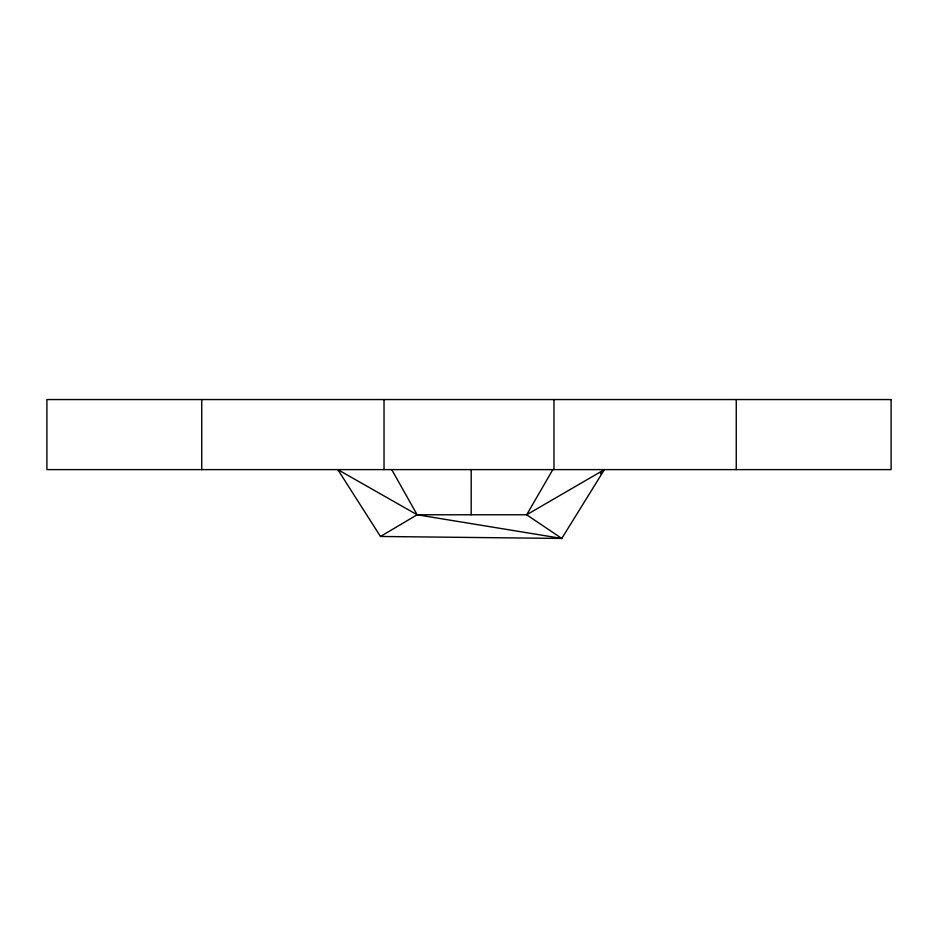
<?xml version="1.0" encoding="UTF-8"?>
<svg xmlns="http://www.w3.org/2000/svg" width="938" height="938" viewBox="0 0 938 938"><rect width="100%" height="100%" fill="white"/><g stroke="black" fill="none" stroke-linecap="round" stroke-linejoin="round"><path stroke-width="1.41" d="M471.181 514.774L471.204 469.61M552.822 469.61L526.675 514.774L417.129 514.774L337.821 469.61L380.476 536.466L561.768 538.447L604.424 469.61L526.675 514.774L561.768 538.447L557.418 537.873M600.449 473.807L604.424 469.61M380.476 536.466L417.129 514.774L561.768 538.447M391.721 469.61L417.129 514.774M736.26 399.553L736.26 469.61M553.971 399.553L553.971 469.61M384.029 399.553L384.029 469.61M201.74 399.553L201.74 469.61M891.1 399.553L46.9 399.553L46.9 469.61L891.1 469.61L891.1 399.553"/></g></svg>
